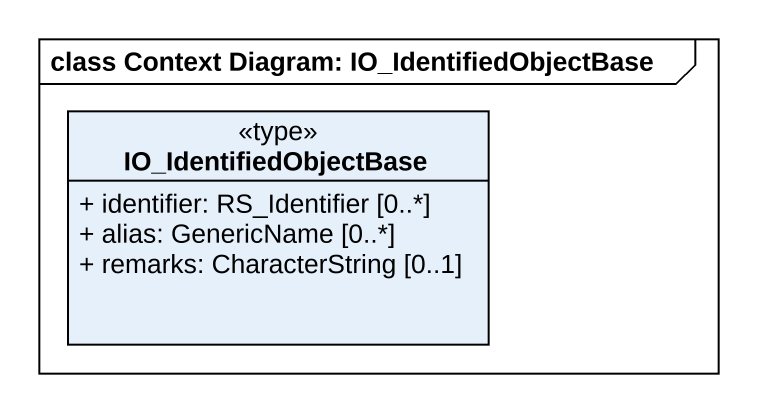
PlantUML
@startuml
mainframe class Context Diagram: IO_IdentifiedObjectBase
hide circle
hide empty members
skinparam classAttributeIconSize 0
class IO_IdentifiedObjectBase <<type>> {
  + identifier: RS_Identifier [0..*]
  + alias: GenericName [0..*]
  + remarks: CharacterString [0..1]
}
@enduml
